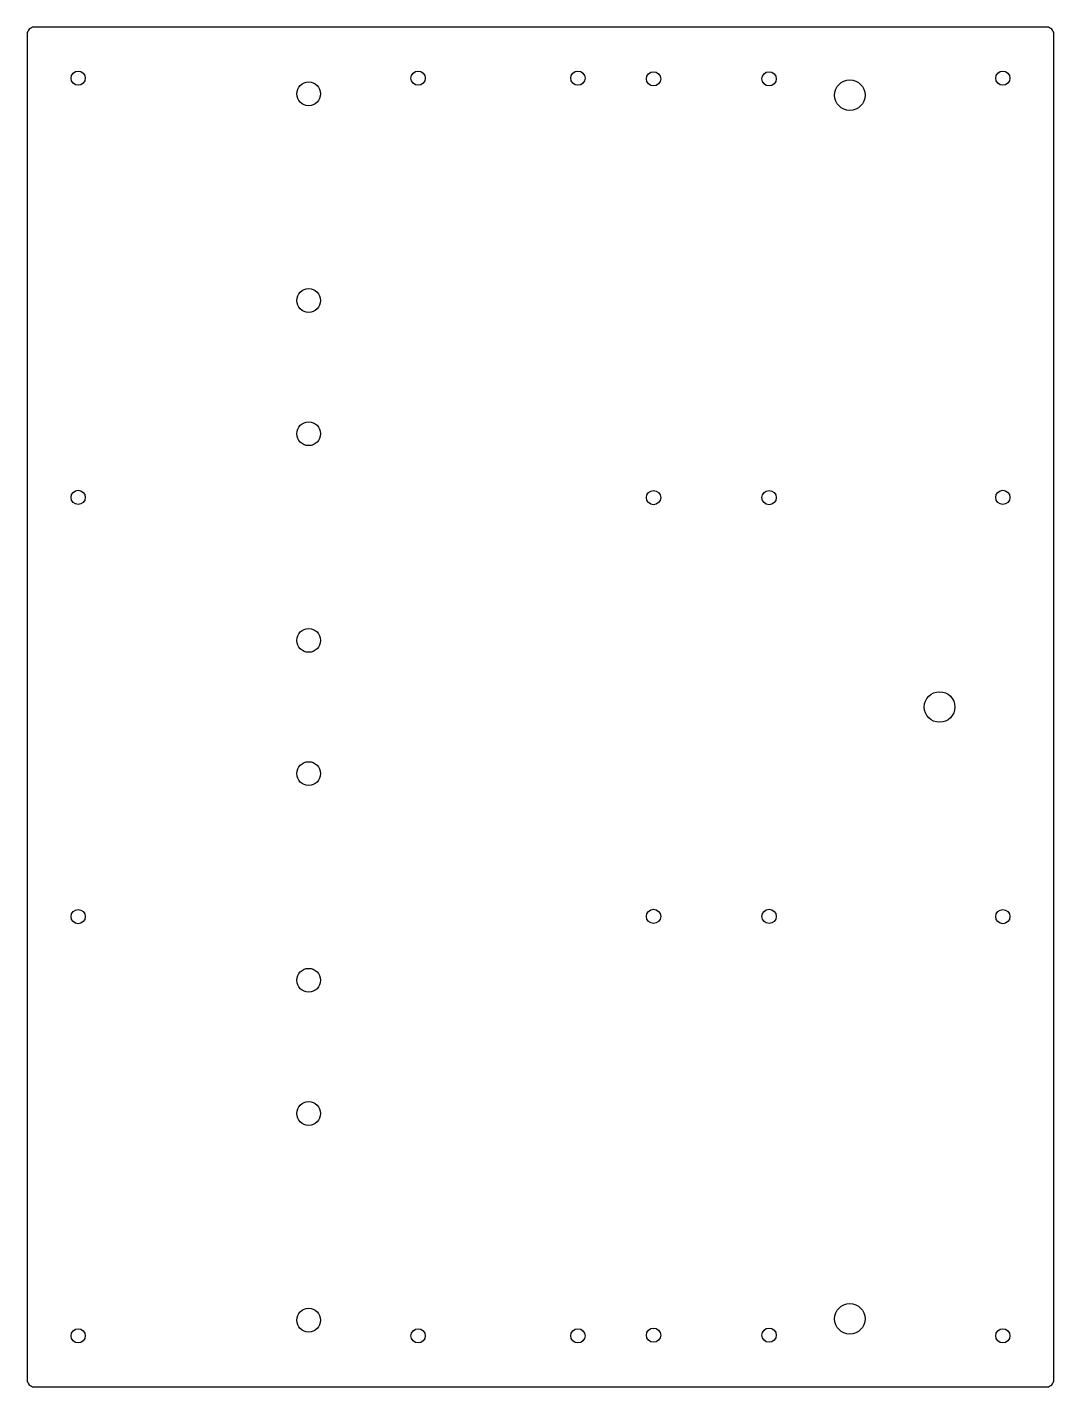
# Model space of a CAD drawing. Header units: millimetres. Extents: x -151 to 151, y -200 to 200.
import ezdxf

# ---------------------------------------------------------------- set-up
doc = ezdxf.new("R2010")
doc.units = ezdxf.units.MM

msp = doc.modelspace()

# ---------------------------------------------------------------- linework, layer by layer
msp.add_lwpolyline([(149, -200, 0.414214), (151, -198), (151, 198, 0.414214), (149, 200), (-149, 200, 0.414214), (-151, 198), (-151, -198, 0.414214), (-149, -200)], format="xyb", close=True)
for centre, radius in [((-136, 185), 2.1), ((-36, 185), 2.1), ((11, 185), 2.1), ((33.25, 184.8), 2.1), ((67.25, 184.8), 2.1), ((91, 180), 4.5), ((136, 185), 2.1), ((-68.2, 180.4), 3.5), ((-68.2, 119.6), 3.5), ((-68.2, 80.4), 3.5), ((-136, 61.67), 2.1), ((33.25, 61.6), 2.1), ((67.25, 61.6), 2.1), ((136, 61.67), 2.1), ((-68.2, 19.6), 3.5), ((117.4, 0), 4.5), ((-68.2, -19.6), 3.5), ((-136, -61.67), 2.1), ((33.25, -61.6), 2.1), ((67.25, -61.6), 2.1), ((136, -61.67), 2.1), ((-68.2, -80.4), 3.5), ((-68.2, -119.6), 3.5), ((91, -180), 4.5), ((-68.2, -180.4), 3.5), ((-136, -185), 2.1), ((-36, -185), 2.1), ((11, -185), 2.1), ((33.25, -184.8), 2.1), ((67.25, -184.8), 2.1), ((136, -185), 2.1)]:
    msp.add_circle(centre, radius)

doc.saveas('drawing.dxf')
